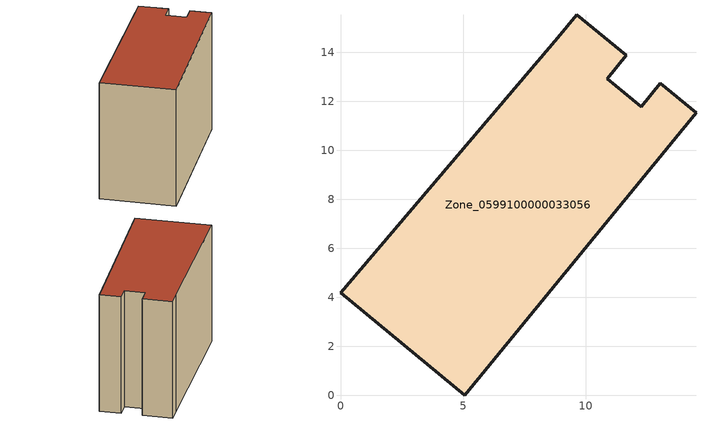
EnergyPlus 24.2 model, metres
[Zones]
Zone_0599100000033056
 floor ground (C_G): 9.64,15.54 11.67,13.88 10.89,12.93 12.28,11.79 13.06,12.73 14.51,11.54 5.08,0 0,4.18 8.86,14.6 z0
 wall outside (C_F): 8.86,14.6 0,4.18 5.08,0 14.51,11.54 13.06,12.73 12.28,11.79 10.89,12.93 11.67,13.88 9.64,15.54 8.86,14.6 z0:10.9
 roof outside (C_R): 11.67,13.88 9.64,15.54 8.86,14.6 0,4.18 5.08,0 14.51,11.54 13.06,12.73 12.28,11.79 10.89,12.93 z10.9
[BUILDING]
Pand.0599100000033056: North Axis=0; Terrain=City; Loads Convergence Tolerance Value=0.04; Temperature Convergence Tolerance Value=0.4; Solar Distribution=FullExterior; Maximum Number of Warmup Days=25; Minimum Number of Warmup Days=1
[Site:Location]
Rotterdam.The.Hague.AP_ZH_NLD Design_Conditions: Latitude=51.96; Longitude=4.45; Time Zone=1; Elevation=-4.5
[SITE:GROUNDTEMPERATURE:BUILDINGSURFACE]
18, 18, 18, 18, 18, 18, 18, 18, 18, 18, 18, 18
[MATERIAL] Thermal Absorptance=0.9; Solar Absorptance=0.7; Visible Absorptance=0.7
Name | Roughness | Thickness | Conductivity | Density | Specific Heat
G.TI.1946 | MediumSmooth | 0.15 | 1 | 540 | 1210
F.TI.1946 | Rough | 0.3 | 0.857143 | 1920 | 840
R.TI.1946 | MediumRough | 0.2 | 0.1 | 1500 | 1000
[CONSTRUCTION]
C_G: G.TI.1946
C_F: F.TI.1946
C_R: R.TI.1946
[ZONE]
Zone_0599100000033056: Type=1; Multiplier=1; Ceiling Height=Autocalculate; Volume=Autocalculate; Floor Area=autocalculate; Part of Total Floor Area=Yes
[ZONEINFILTRATION:DESIGNFLOWRATE]
Infil_Zone_0599100000033056: Zone or ZoneList or Space or SpaceList=Zone_0599100000033056; Schedule=AlwaysOn; Design Flow Rate Calculation Method=Flow/Area; Flow Rate per Floor Area=0.003; Constant Term Coefficient=1; Temperature Term Coefficient=0; Velocity Term Coefficient=0; Velocity Squared Term Coefficient=0
[HVACTEMPLATE:ZONE:IDEALLOADSAIRSYSTEM]
Zone_0599100000033056: Maximum Heating Supply Air Temperature=50; Minimum Cooling Supply Air Temperature=13; Maximum Heating Supply Air Humidity Ratio=0.0156; Minimum Cooling Supply Air Humidity Ratio=0.0077; Heating Limit=NoLimit; Cooling Limit=NoLimit; Dehumidification Control Type=ConstantSensibleHeatRatio; Cooling Sensible Heat Ratio=0.7; Dehumidification Setpoint=60; Humidification Control Type=None; Humidification Setpoint=30; Outdoor Air Method=None; Outdoor Air Flow Rate per Person=0.00944; Outdoor Air Flow Rate per Zone Floor Area=0; Outdoor Air Flow Rate per Zone=0; Demand Controlled Ventilation Type=None; Outdoor Air Economizer Type=NoEconomizer; Heat Recovery Type=None; Sensible Heat Recovery Effectiveness=0.7; Latent Heat Recovery Effectiveness=0.65
[ZONECONTROL:THERMOSTAT]
ThermostatControl_Zone_0599100000033056: Zone or ZoneList=Zone_0599100000033056; Control Type Schedule=DualSetpointControlType; Control 1=Thermostat_Zone_0599100000033056; Temperature Difference Between Cutout And Setpoint=0
[THERMOSTATSETPOINT:DUALSETPOINT]
Thermostat_Zone_0599100000033056: Heating Setpoint Temperature Schedule=HeatingSetpoint_Zone_0599100000033056; Cooling Setpoint Temperature Schedule=CoolingSetpoint_Zone_0599100000033056
[SCHEDULE:COMPACT]
HeatingSetpoint_Zone_0599100000033056: Through: 12/31, For: AllDays, Until: 24:00, 21
CoolingSetpoint_Zone_0599100000033056: Through: 12/31, For: AllDays, Until: 24:00, 24
DualSetpointControlType: Through: 12/31, For: AllDays, Until: 24:00, 4
AlwaysOn: Through: 12/31, For: AllDays, Until: 24:00, 1
